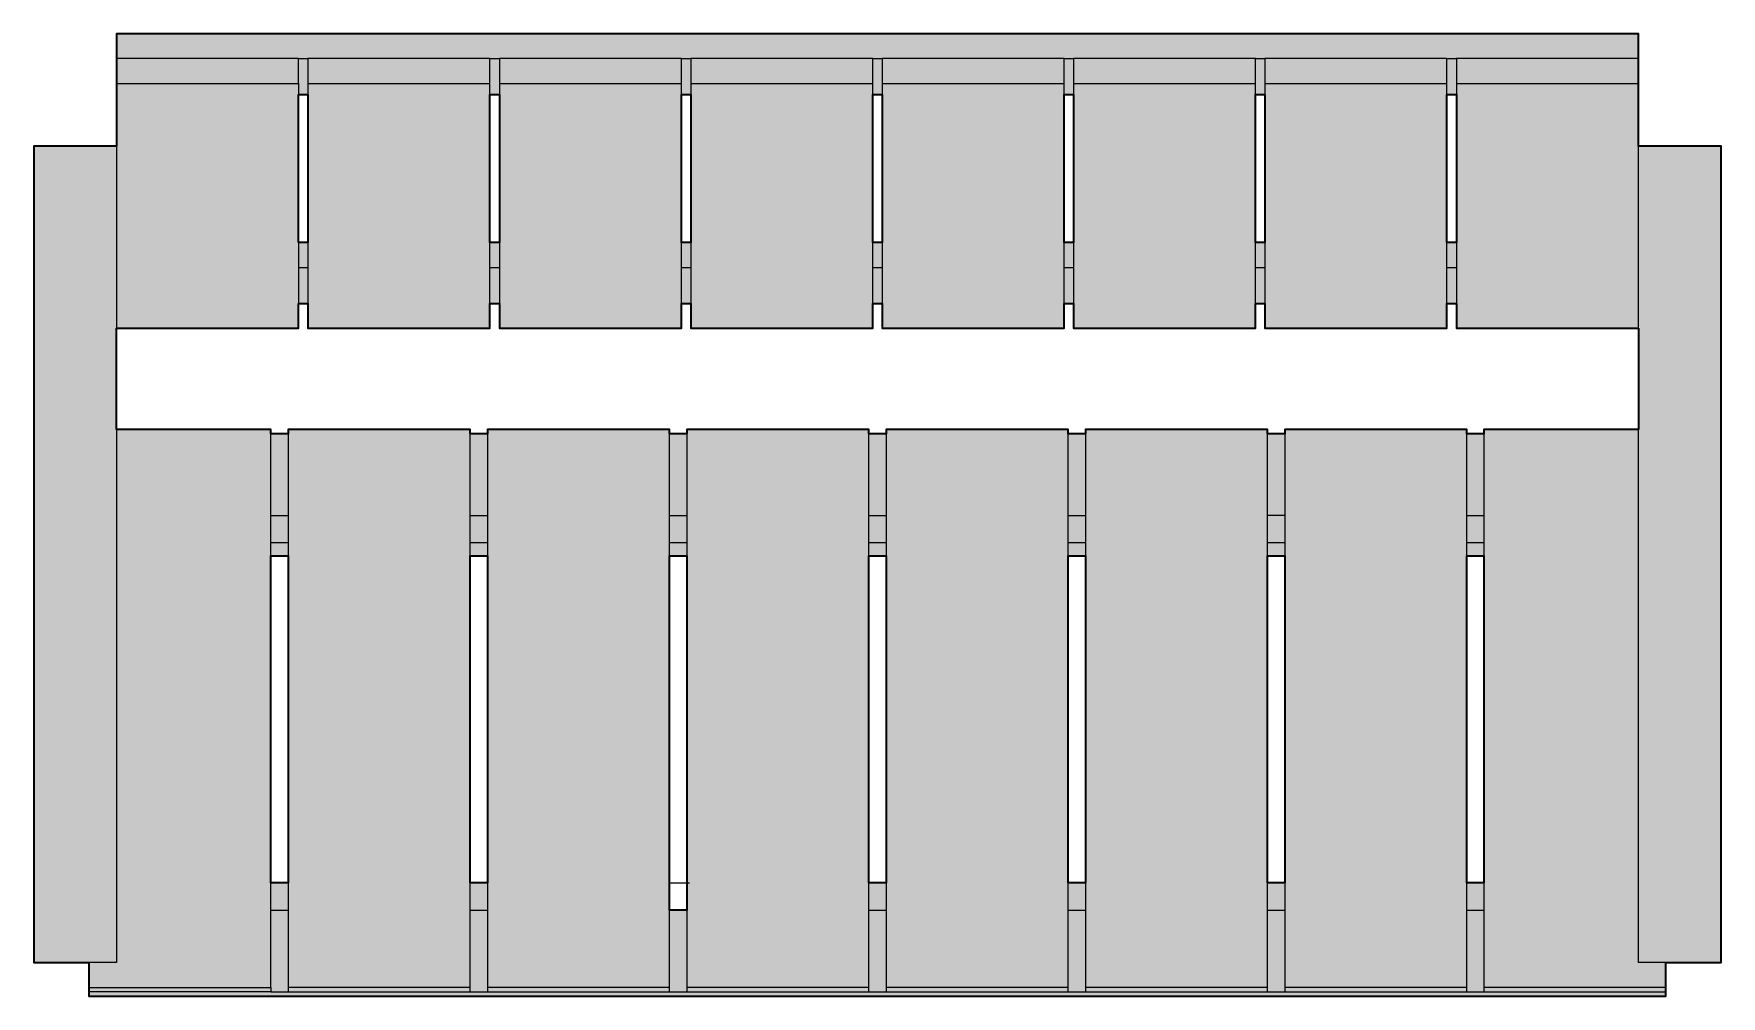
# Model space of a CAD drawing. Header units: millimetres. Extents: x 0 to 2520, y -1237 to 647.
# Drawn here: x 104 to 1449, y -1237 to -471 of the extents above; entities that cross this region are included whole.
import ezdxf

# ---------------------------------------------------------------- set-up
doc = ezdxf.new("R2010")
doc.units = ezdxf.units.MM
doc.layers.add('Blocks', color=7, linetype='Continuous')
doc.layers.add('Blocks$Fill', color=7, linetype='Continuous', true_color=0xffffff)
doc.layers.add('Blocks$Inner', color=7, linetype='Continuous', lineweight=25, true_color=0x007f00)
doc.layers.add('Blocks$Outline', color=7, linetype='Continuous', lineweight=35, true_color=0xff3f3f)

# ---------------------------------------------------------------- blocks, each defined once
blk = doc.blocks.new('Crate Sofa Top')
at = {"layer": 'Blocks$Fill'}
h = blk.add_hatch(color=256, dxfattribs=at)
h.paths.add_polyline_path([(66, 325), (0, 325), (0, -325), (44, -325), (44, -345), (44, -348.4), (44, -351.9), (1300.5, -351.9), (1300.5, -348.4), (1300.5, -345), (1300.5, -325), (1344.5, -325), (1344.5, 325), (1278.5, 325), (1278.5, 374.9), (1278.5, 394.7), (1278.5, 414.5), (66, 414.5), (66, 394.7), (66, 374.9)], flags=0)
h.paths.add_polyline_path([(1155.5, -1.2), (1155.5, -261.5), (1141.7, -261.5), (1141.7, -1.2)], flags=0)
h.paths.add_polyline_path([(996.7, -1.2), (996.7, -261.5), (982.9, -261.5), (982.9, -1.2)], flags=0)
h.paths.add_polyline_path([(824.2, -1.2), (837.9, -1.2), (837.9, -261.5), (824.2, -261.5)], flags=0)
h.paths.add_polyline_path([(665.4, -1.2), (679.2, -1.2), (679.2, -261.5), (665.4, -261.5)], flags=0)
h.paths.add_polyline_path([(520.4, -1.2), (520.4, -283.3), (506.6, -283.3), (506.6, -1.2)], flags=0)
h.paths.add_polyline_path([(361.6, -1.2), (361.6, -261.5), (347.8, -261.5), (347.8, -1.2)], flags=0)
h.paths.add_polyline_path([(202.8, -1.2), (202.8, -261.5), (189, -261.5), (189, -1.2)], flags=0)
h.paths.add_polyline_path([(211, 366.1), (218.5, 366.1), (218.5, 248.2), (211, 248.2)], flags=0)
h.paths.add_polyline_path([(363.5, 366.1), (371, 366.1), (371, 248.2), (363.5, 248.2)], flags=0)
h.paths.add_polyline_path([(523.5, 366.1), (523.5, 248.2), (516, 248.2), (516, 366.1)], flags=0)
h.paths.add_polyline_path([(668.5, 366.1), (676, 366.1), (676, 248.2), (668.5, 248.2)], flags=0)
h.paths.add_polyline_path([(821, 366.1), (828.5, 366.1), (828.5, 248.2), (821, 248.2)], flags=0)
h.paths.add_polyline_path([(973.5, 366.1), (981, 366.1), (981, 248.2), (973.5, 248.2)], flags=0)
h.paths.add_polyline_path([(1133.5, 366.1), (1133.5, 248.2), (1126, 248.2), (1126, 366.1)], flags=0)
h.paths.add_polyline_path([(1141.7, 96), (1141.7, 99.5), (996.7, 99.5), (996.7, 96), (982.9, 96), (982.9, 99.5), (837.9, 99.5), (837.9, 96), (824.2, 96), (824.2, 99.5), (679.2, 99.5), (679.2, 96), (665.4, 96), (665.4, 99.5), (520.4, 99.5), (520.4, 96), (506.6, 96), (506.6, 99.5), (361.6, 99.5), (361.6, 96), (347.8, 96), (347.8, 99.5), (202.8, 99.5), (202.8, 96), (189, 96), (189, 99.5), (66, 99.5), (66, 180), (211, 180), (211, 199.8), (218.5, 199.8), (218.5, 180), (363.5, 180), (363.5, 199.8), (371, 199.8), (371, 180), (516, 180), (516, 199.8), (523.5, 199.8), (523.5, 180), (668.5, 180), (668.5, 199.8), (676, 199.8), (676, 180), (821, 180), (821, 199.8), (828.5, 199.8), (828.5, 180), (973.5, 180), (973.5, 199.8), (981, 199.8), (981, 180), (1126, 180), (1126, 199.8), (1133.5, 199.8), (1133.5, 180), (1278.5, 180), (1278.5, 99.5), (1155.5, 99.5), (1155.5, 96)], flags=0)
at = {"layer": 'Blocks$Inner'}
for p, q in [((211, 394.7), (218.5, 394.7)), ((363.5, 394.7), (371, 394.7)), ((516, 394.7), (523.5, 394.7)), ((668.5, 394.7), (676, 394.7)), ((821, 394.7), (828.5, 394.7)), ((973.5, 394.7), (981, 394.7)), ((1126, 394.7), (1133.5, 394.7)), ((66, 374.9), (66, 180)), ((211, 366.1), (218.5, 366.1)), ((363.5, 366.1), (371, 366.1)), ((516, 366.1), (523.5, 366.1)), ((668.5, 366.1), (676, 366.1)), ((821, 366.1), (828.5, 366.1)), ((973.5, 366.1), (981, 366.1)), ((1126, 366.1), (1133.5, 366.1)), ((1278.5, 325), (1278.5, 374.9)), ((218.5, 248.2), (211, 248.2)), ((371, 248.2), (363.5, 248.2)), ((523.5, 248.2), (516, 248.2)), ((676, 248.2), (668.5, 248.2)), ((828.5, 248.2), (821, 248.2)), ((981, 248.2), (973.5, 248.2)), ((1133.5, 248.2), (1126, 248.2)), ((211, 228.4), (218.5, 228.4)), ((363.5, 228.4), (371, 228.4)), ((516, 228.4), (523.5, 228.4)), ((668.5, 228.4), (676, 228.4)), ((821, 228.4), (828.5, 228.4)), ((973.5, 228.4), (981, 228.4)), ((1126, 228.4), (1133.5, 228.4)), ((211, 199.8), (218.5, 199.8)), ((363.5, 199.8), (371, 199.8)), ((516, 199.8), (523.5, 199.8)), ((668.5, 199.8), (676, 199.8)), ((821, 199.8), (828.5, 199.8)), ((973.5, 199.8), (981, 199.8)), ((1126, 199.8), (1133.5, 199.8)), ((189, 99.5), (66, 99.5)), ((189, 96), (202.8, 96)), ((347.8, -349), (347.8, 99.5)), ((347.8, 96), (361.6, 96)), ((506.6, 96), (520.4, 96)), ((665.4, 96), (679.2, 96)), ((824.2, 96), (837.9, 96)), ((982.9, 96), (996.7, 96)), ((1141.7, 96), (1155.5, 96)), ((189, 30.8), (202.8, 30.8)), ((347.8, 30.8), (361.6, 30.8)), ((665.4, 30.8), (679.2, 30.8)), ((824.2, 30.8), (837.9, 30.8)), ((1141.7, 30.8), (1155.5, 30.8)), ((202.8, 9.1), (189, 9.1)), ((361.6, 9.1), (347.8, 9.1)), ((520.4, 9.1), (506.6, 9.1)), ((679.2, 9.1), (665.4, 9.1)), ((837.9, 9.1), (824.2, 9.1)), ((996.7, 9.1), (982.9, 9.1)), ((1155.5, 9.1), (1141.7, 9.1)), ((189, -1.2), (202.8, -1.2)), ((347.8, -1.2), (361.6, -1.2)), ((506.6, -1.2), (520.4, -1.2)), ((665.4, -1.2), (679.2, -1.2)), ((824.2, -1.2), (837.9, -1.2)), ((982.9, -1.2), (996.7, -1.2)), ((1141.7, -1.2), (1155.5, -1.2)), ((189, -261.5), (202.8, -261.5)), ((347.8, -261.5), (361.6, -261.5)), ((506.6, -261.5), (522.4, -261.5)), ((665.4, -261.5), (679.2, -261.5)), ((824.2, -261.5), (838, -261.5)), ((982.9, -261.5), (996.7, -261.5)), ((1141.7, -261.5), (1155.5, -261.5)), ((189, -283.3), (202.8, -283.3)), ((347.8, -283.3), (361.6, -283.3)), ((520.4, -283.3), (506.6, -283.3)), ((665.4, -283.3), (679.2, -283.3)), ((824.2, -283.3), (837.9, -283.3)), ((982.9, -283.3), (996.7, -283.3)), ((1141.7, -283.3), (1155.5, -283.3)), ((44, -325), (44, -345)), ((1300.5, -345), (1300.5, -325)), ((189, -348.4), (202.8, -348.4)), ((347.8, -348.4), (361.6, -348.4)), ((506.6, -348.4), (520.4, -348.4)), ((665.4, -348.4), (679.2, -348.4)), ((824.2, -348.4), (837.9, -348.4)), ((982.9, -348.4), (996.7, -348.4)), ((1141.7, -348.4), (1155.5, -348.4))]:
    blk.add_line(p, q, dxfattribs=at)
for points in [[(1278.5, 394.7), (1278.5, 414.5), (66, 414.5), (66, 394.7)], [(211, 374.9), (211, 180), (66, 180), (66, -325), (0, -325), (0, 325), (66, 325)], [(218.5, 374.9), (218.5, 180), (363.5, 180), (363.5, 374.9)], [(371, 374.9), (371, 180), (516, 180), (516, 374.9)], [(523.5, 374.9), (523.5, 180), (668.5, 180), (668.5, 374.9)], [(676, 374.9), (676, 180), (821, 180), (821, 374.9)], [(828.5, 374.9), (828.5, 180), (973.5, 180), (973.5, 374.9)], [(981, 374.9), (981, 180), (1126, 180), (1126, 374.9)], [(1133.5, 374.9), (1133.5, 180), (1278.5, 180)], [(189, -345), (189, 99.5)], [(347.8, 99.5), (202.8, 99.5), (202.8, -345)], [(506.6, -345), (506.6, 99.5), (361.6, 99.5), (361.6, -345)], [(665.4, -345), (665.4, 99.5), (520.4, 99.5), (520.4, -345)], [(824.2, -345), (824.2, 99.5), (679.2, 99.5), (679.2, -345)], [(982.9, -345), (982.9, 99.5), (837.9, 99.5), (837.9, -345)], [(1141.7, -345), (1141.7, 99.5), (996.7, 99.5), (996.7, -345)], [(1278.5, 99.5), (1155.5, 99.5), (1155.5, -345)], [(506.6, 30.8), (506.6, 30.8), (520.4, 30.8)], [(996.7, 30.8), (982.9, 30.8), (983, 30.8)], [(44, -348.4), (44, -345), (189, -345), (189, -348.4), (44, -348.4), (44, -351.9), (1300.5, -351.9), (1300.5, -348.4), (1300.5, -345), (1155.5, -345), (1155.5, -348.4), (1300.5, -348.4)]]:
    blk.add_lwpolyline(points, dxfattribs=at)
for points in [[(66, 394.7), (66, 374.9), (211, 374.9), (211, 394.7)], [(218.5, 394.7), (218.5, 374.9), (363.5, 374.9), (363.5, 394.7)], [(371, 394.7), (371, 374.9), (516, 374.9), (516, 394.7)], [(523.5, 394.7), (523.5, 374.9), (668.5, 374.9), (668.5, 394.7)], [(676, 394.7), (676, 374.9), (821, 374.9), (821, 394.7)], [(828.5, 394.7), (828.5, 374.9), (973.5, 374.9), (973.5, 394.7)], [(981, 394.7), (981, 374.9), (1126, 374.9), (1126, 394.7)], [(1133.5, 394.7), (1133.5, 374.9), (1278.5, 374.9), (1278.5, 394.7)], [(1278.5, -325), (1278.5, 325), (1344.5, 325), (1344.5, -325)], [(202.8, -345), (202.8, -348.4), (347.8, -348.4), (347.8, -345)], [(361.6, -345), (361.6, -348.4), (506.6, -348.4), (506.6, -345)], [(520.4, -345), (520.4, -348.4), (665.4, -348.4), (665.4, -345)], [(679.2, -345), (679.2, -348.4), (824.2, -348.4), (824.2, -345)], [(837.9, -345), (837.9, -348.4), (982.9, -348.4), (982.9, -345)], [(996.7, -345), (996.7, -348.4), (1141.7, -348.4), (1141.7, -345)]]:
    blk.add_lwpolyline(points, close=True, dxfattribs=at)
at = {"layer": 'Blocks$Outline'}
for points in [[(1278.5, 394.7), (1278.5, 414.5), (66, 414.5), (66, 394.7)], [(66, 394.7), (66, 374.9)], [(1278.5, 374.9), (1278.5, 394.7)], [(66, 374.9), (66, 325)], [(211, 366.1), (218.5, 366.1)], [(211, 248.2), (211, 366.1)], [(218.5, 366.1), (218.5, 248.2)], [(363.5, 366.1), (371, 366.1)], [(363.5, 248.2), (363.5, 366.1)], [(371, 366.1), (371, 248.2)], [(516, 248.2), (516, 366.1)], [(516, 366.1), (523.5, 366.1)], [(523.5, 366.1), (523.5, 248.2)], [(668.5, 366.1), (676, 366.1)], [(668.5, 248.2), (668.5, 366.1)], [(676, 366.1), (676, 248.2)], [(821, 366.1), (828.5, 366.1)], [(821, 248.2), (821, 366.1)], [(828.5, 366.1), (828.5, 248.2)], [(973.5, 366.1), (981, 366.1)], [(973.5, 248.2), (973.5, 366.1)], [(981, 366.1), (981, 248.2)], [(1126, 248.2), (1126, 366.1)], [(1126, 366.1), (1133.5, 366.1)], [(1133.5, 366.1), (1133.5, 248.2)], [(1278.5, 325), (1278.5, 374.9)], [(66, 325), (0, 325), (0, -325), (44, -325)], [(1300.5, -325), (1344.5, -325), (1344.5, 325), (1278.5, 325)], [(218.5, 248.2), (211, 248.2)], [(371, 248.2), (363.5, 248.2)], [(523.5, 248.2), (516, 248.2)], [(676, 248.2), (668.5, 248.2)], [(828.5, 248.2), (821, 248.2)], [(981, 248.2), (973.5, 248.2)], [(1133.5, 248.2), (1126, 248.2)], [(66, 99.5), (66, 180), (211, 180), (211, 199.8)], [(211, 199.8), (218.5, 199.8)], [(218.5, 199.8), (218.5, 180), (363.5, 180), (363.5, 199.8)], [(363.5, 199.8), (371, 199.8)], [(371, 199.8), (371, 180), (516, 180), (516, 199.8)], [(516, 199.8), (523.5, 199.8)], [(523.5, 199.8), (523.5, 180), (668.5, 180), (668.5, 199.8)], [(668.5, 199.8), (676, 199.8)], [(676, 199.8), (676, 180), (821, 180), (821, 199.8)], [(821, 199.8), (828.5, 199.8)], [(828.5, 199.8), (828.5, 180), (973.5, 180), (973.5, 199.8)], [(973.5, 199.8), (981, 199.8)], [(981, 199.8), (981, 180), (1126, 180), (1126, 199.8)], [(1126, 199.8), (1133.5, 199.8)], [(1133.5, 199.8), (1133.5, 180), (1278.5, 180)], [(1278.5, 180), (1278.5, 99.5)], [(189, 96), (189, 99.5), (66, 99.5)], [(202.8, 96), (189, 96)], [(347.8, 96), (347.8, 99.5), (202.8, 99.5), (202.8, 96)], [(361.6, 96), (347.8, 96)], [(506.6, 96), (506.6, 99.5), (361.6, 99.5), (361.6, 96)], [(520.4, 96), (506.6, 96)], [(665.4, 96), (665.4, 99.5), (520.4, 99.5), (520.4, 96)], [(679.2, 96), (665.4, 96)], [(824.2, 96), (824.2, 99.5), (679.2, 99.5), (679.2, 96)], [(837.9, 96), (824.2, 96)], [(982.9, 96), (982.9, 99.5), (837.9, 99.5), (837.9, 96)], [(996.7, 96), (982.9, 96)], [(1141.7, 96), (1141.7, 99.5), (996.7, 99.5), (996.7, 96)], [(1155.5, 96), (1141.7, 96)], [(1278.5, 99.5), (1155.5, 99.5), (1155.5, 96)], [(189, -261.5), (189, -1.2)], [(189, -1.2), (202.8, -1.2)], [(202.8, -1.2), (202.8, -261.5)], [(347.8, -261.5), (347.8, -1.2)], [(347.8, -1.2), (361.6, -1.2)], [(361.6, -1.2), (361.6, -261.5)], [(506.6, -283.3), (506.6, -1.2)], [(506.6, -1.2), (520.4, -1.2)], [(520.4, -1.2), (520.4, -283.3)], [(665.4, -1.2), (679.2, -1.2)], [(665.4, -261.5), (665.4, -1.2)], [(679.2, -1.2), (679.2, -261.5)], [(824.2, -1.2), (837.9, -1.2)], [(824.2, -261.5), (824.2, -1.2)], [(837.9, -1.2), (837.9, -261.5)], [(982.9, -261.5), (982.9, -1.2)], [(982.9, -1.2), (996.7, -1.2)], [(996.7, -1.2), (996.7, -261.5)], [(1141.7, -261.5), (1141.7, -1.2)], [(1141.7, -1.2), (1155.5, -1.2)], [(1155.5, -1.2), (1155.5, -261.5)], [(202.8, -261.5), (189, -261.5)], [(361.6, -261.5), (347.8, -261.5)], [(679.2, -261.5), (665.4, -261.5)], [(837.9, -261.5), (824.2, -261.5)], [(996.7, -261.5), (982.9, -261.5)], [(1155.5, -261.5), (1141.7, -261.5)], [(520.4, -283.3), (506.6, -283.3)], [(44, -325), (44, -345)], [(1300.5, -345), (1300.5, -325)], [(44, -345), (44, -348.4)], [(44, -348.4), (44, -351.9), (1300.5, -351.9), (1300.5, -348.4), (1300.5, -345)]]:
    blk.add_lwpolyline(points, dxfattribs=at)

msp = doc.modelspace()

# ---------------------------------------------------------------- block references
at = {"layer": 'Blocks'}
msp.add_blockref('Crate Sofa Top', (104.2, -885.2), dxfattribs=at)

doc.saveas('drawing.dxf')
